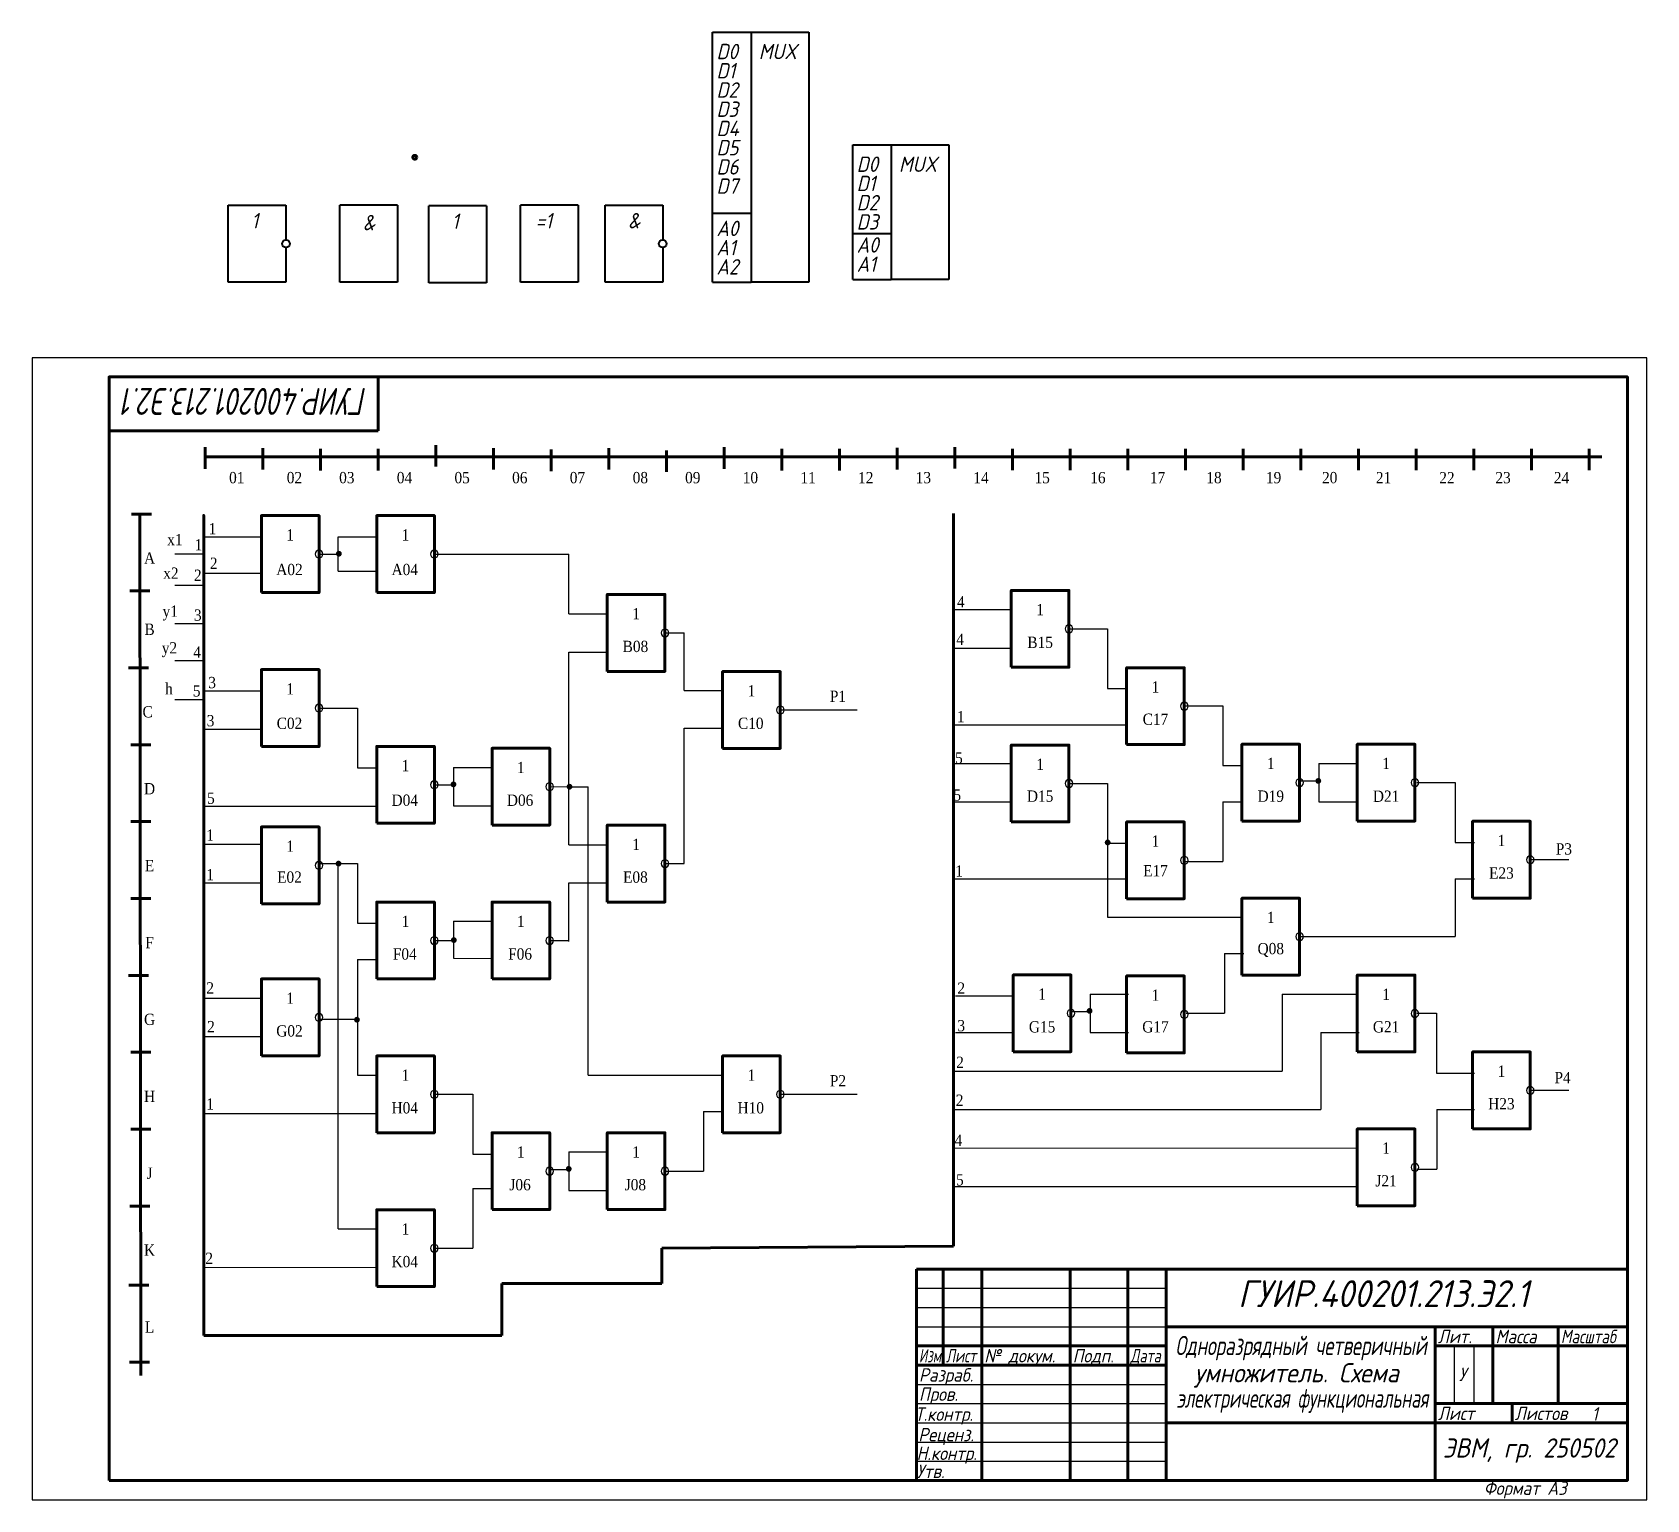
# Model space of a CAD drawing. Header units: millimetres. Extents: x 0 to 420, y 0 to 382.
import ezdxf
from ezdxf.enums import TextEntityAlignment as Align

# ---------------------------------------------------------------- set-up
doc = ezdxf.new("R2010")
doc.units = ezdxf.units.MM
doc.header["$LTSCALE"] = 0.5
doc.layers.get('0').update_dxf_attribs({"lineweight": 60})
doc.layers.get('Defpoints').update_dxf_attribs({"color": 5})
doc.layers.add('4-текст', color=7, linetype='Continuous', true_color=0x00ad00)
doc.layers.add('фигуры', color=7, linetype='Continuous', lineweight=40)
doc.layers.add('Электрический', color=7, linetype='Continuous')
doc.styles.get("Standard").update_dxf_attribs({"font": 'isocpeui.ttf', "width": 0.9})

msp = doc.modelspace()

# ---------------------------------------------------------------- linework, layer by layer
for p, q in [((20, 292.35), (20, 278.35)), ((90, 278.35), (90, 292.35)), ((20, 278.35), (90, 278.35)), ((239.69, 66.26), (239.69, 256.84)), ((163.82, 65.76), (239.69, 66.26)), ((163.82, 56.61), (163.82, 65.76)), ((122.17, 56.58), (122.17, 43.06)), ((365, 45.35), (365, 40.35))]:
    msp.add_line(p, q)
at = {"color": 7, "linetype": 'Continuous'}
for p, q in [((45.01, 268.46), (45.01, 274.06)), ((60.01, 268.26), (60.01, 273.86)), ((75.01, 268.06), (75.01, 273.66)), ((90.01, 268.06), (90.01, 273.66)), ((105.01, 269.06), (105.01, 274.66)), ((120.01, 268.26), (120.01, 273.86)), ((135.01, 267.86), (135.01, 273.46)), ((150.01, 268.26), (150.01, 273.86)), ((165.01, 267.66), (165.01, 273.26)), ((180.01, 268.46), (180.01, 274.06)), ((195.01, 268.06), (195.01, 273.66)), ((210.01, 268.06), (210.01, 273.66)), ((225.01, 268.3), (225.01, 273.9)), ((240.01, 268.51), (240.01, 274.11)), ((255.01, 268.09), (255.01, 273.69)), ((270.01, 268.09), (270.01, 273.69)), ((285.01, 268.09), (285.01, 273.69)), ((300.01, 268.09), (300.01, 273.69)), ((315.01, 268.09), (315.01, 273.69)), ((330.01, 268.09), (330.01, 273.69)), ((345.01, 268.09), (345.01, 273.69)), ((360.01, 268.09), (360.01, 273.69)), ((375.01, 268.09), (375.01, 273.69)), ((390.01, 268.09), (390.01, 273.69)), ((405.01, 268.09), (405.01, 273.69)), ((45.01, 271.56), (408.3, 271.56)), ((25.81, 256.71), (31.01, 256.71)), ((25.41, 236.71), (30.61, 236.71)), ((25.01, 216.71), (30.21, 216.71)), ((25.61, 196.71), (30.81, 196.71)), ((25.61, 176.71), (30.81, 176.71)), ((25.61, 156.71), (30.81, 156.71)), ((25.01, 136.71), (30.21, 136.71)), ((25.61, 116.71), (30.81, 116.71)), ((25.61, 96.71), (30.81, 96.71)), ((25.41, 76.71), (30.61, 76.71)), ((25.1, 56.16), (30.3, 56.16)), ((122.17, 56.58), (163.82, 56.61)), ((44.6, 43.06), (122.17, 43.06)), ((25.31, 36.16), (30.51, 36.16))]:
    msp.add_line(p, q, dxfattribs=at)
at = {"lineweight": 60}
for p, q in [((415, 60.35), (230, 60.35)), ((230, 5.35), (230, 60.35)), ((237, 60.35), (237, 35.35)), ((247, 5.35), (247, 60.35)), ((270, 60.35), (270, 5.35)), ((285, 5.35), (285, 60.35)), ((295, 60.35), (295, 5.35)), ((295, 45.35), (415, 45.35)), ((365, 5.35), (365, 45.35)), ((380, 45.35), (380, 25.35)), ((397, 25.35), (397, 45.35)), ((230, 40.35), (295, 40.35)), ((365, 40.35), (415, 40.35)), ((230, 35.35), (295, 35.35)), ((365, 25.35), (415, 25.35)), ((385, 20.35), (385, 25.35)), ((295, 20.35), (415, 20.35))]:
    msp.add_line(p, q, dxfattribs=at)
at = {"lineweight": -3}
for p, q in [((230, 55.35), (295, 55.35)), ((230, 50.35), (295, 50.35)), ((230, 45.35), (295, 45.35)), ((370, 25.35), (370, 40.35)), ((375, 40.35), (375, 25.35)), ((230, 30.35), (295, 30.35)), ((230, 25.35), (295, 25.35)), ((230, 20.35), (295, 20.35)), ((230, 15.35), (295, 15.35)), ((230, 10.35), (295, 10.35))]:
    msp.add_line(p, q, dxfattribs=at)
at = {"lineweight": 60}
msp.add_lwpolyline([(20, 5.35), (415, 5.35), (415, 292.35), (20, 292.35)], close=True, dxfattribs=at)
at = {"color": 7, "linetype": 'Continuous'}
for points in [[(28.01, 246.82), (28.01, 256.71), (28.21, 32.64)], [(44.6, 246.45), (44.6, 256.34), (44.6, 43.06)]]:
    msp.add_lwpolyline(points, dxfattribs=at)
at = {"linetype": 'Continuous'}
for points in [[(59.6, 236.29), (59.6, 256.29), (74.6, 256.29), (74.6, 236.29)], [(89.6, 236.29), (89.6, 256.29), (104.6, 256.29), (104.6, 236.29)], [(149.6, 215.79), (149.6, 235.79), (164.6, 235.79), (164.6, 215.79)], [(254.7, 216.85), (254.7, 236.85), (269.7, 236.85), (269.7, 216.85)], [(59.6, 196.24), (59.6, 216.24), (74.6, 216.24), (74.6, 196.24)], [(179.6, 195.74), (179.6, 215.74), (194.6, 215.74), (194.6, 195.74)], [(284.7, 196.74), (284.7, 216.74), (299.7, 216.74), (299.7, 196.74)], [(89.6, 176.29), (89.6, 196.29), (104.6, 196.29), (104.6, 176.29)], [(119.6, 175.79), (119.6, 195.79), (134.6, 195.79), (134.6, 175.79)], [(254.7, 176.63), (254.7, 196.63), (269.7, 196.63), (269.7, 176.63)], [(314.7, 176.85), (314.7, 196.85), (329.7, 196.85), (329.7, 176.85)], [(344.7, 176.85), (344.7, 196.85), (359.7, 196.85), (359.7, 176.85)], [(284.7, 156.65), (284.7, 176.65), (299.7, 176.65), (299.7, 156.65)], [(374.7, 156.8), (374.7, 176.8), (389.7, 176.8), (389.7, 156.8)], [(59.6, 155.32), (59.6, 175.32), (74.6, 175.32), (74.6, 155.32)], [(149.6, 155.79), (149.6, 175.79), (164.6, 175.79), (164.6, 155.79)], [(89.6, 135.78), (89.6, 155.78), (104.6, 155.78), (104.6, 135.78)], [(119.6, 135.78), (119.6, 155.78), (134.6, 155.78), (134.6, 135.78)], [(314.7, 136.8), (314.7, 156.8), (329.7, 156.8), (329.7, 136.8)], [(59.6, 115.79), (59.6, 135.79), (74.6, 135.79), (74.6, 115.79)], [(255.2, 116.85), (255.2, 136.85), (270.2, 136.85), (270.2, 116.85)], [(284.7, 116.57), (284.7, 136.57), (299.7, 136.57), (299.7, 116.57)], [(344.7, 116.8), (344.7, 136.8), (359.7, 136.8), (359.7, 116.8)], [(89.6, 95.77), (89.6, 115.77), (104.6, 115.77), (104.6, 95.77)], [(179.6, 95.77), (179.6, 115.77), (194.6, 115.77), (194.6, 95.77)], [(374.7, 96.8), (374.7, 116.8), (389.7, 116.8), (389.7, 96.8)], [(344.7, 76.8), (344.7, 96.8), (359.7, 96.8), (359.7, 76.8)], [(119.6, 75.79), (119.6, 95.79), (134.6, 95.79), (134.6, 75.79)], [(149.6, 75.79), (149.6, 95.79), (164.6, 95.79), (164.6, 75.79)], [(89.6, 55.76), (89.6, 75.76), (104.6, 75.76), (104.6, 55.76)]]:
    msp.add_lwpolyline(points, close=True, dxfattribs=at)
at = {"const_width": 0.75}
for points in [[(79.39, 246.39, 1), (80.14, 246.39, 1)], [(109.19, 186.39, 1), (109.94, 186.39, 1)], [(139.39, 185.79, 1), (140.14, 185.79, 1)], [(334.19, 187.29, 1), (334.94, 187.29, 1)], [(279.39, 171.29, 1), (280.14, 171.29, 1)], [(79.29, 165.79, 1), (80.04, 165.79, 1)], [(109.29, 145.89, 1), (110.04, 145.89, 1)], [(274.69, 127.49, 1), (275.44, 127.49, 1)], [(84.09, 125.19, 1), (84.84, 125.19, 1)], [(139.19, 86.39, 1), (139.94, 86.39, 1)]]:
    msp.add_lwpolyline(points, format="xyb", close=True, dxfattribs=at)
msp.add_circle((99.5, 349.5), 0.5)
at = {"layer": 'Defpoints'}
msp.add_lwpolyline([(0, 0.35), (420, 0.35), (420, 297.35), (0, 297.35)], close=True, dxfattribs=at)
at = {"layer": 'фигуры'}
for p, q in [((177, 317), (177, 382)), ((177, 382), (187, 382)), ((187, 382), (202, 382)), ((187, 382), (187, 317)), ((202, 382), (202, 317)), ((213.47, 317.69), (213.47, 352.69)), ((213.47, 352.69), (223.47, 352.69)), ((223.47, 352.69), (238.47, 352.69)), ((223.47, 352.69), (223.47, 317.69)), ((238.47, 352.69), (238.47, 317.69)), ((177, 335), (187, 335)), ((213.47, 329.69), (223.47, 329.69)), ((177, 317), (187, 317)), ((202, 317), (187, 317)), ((213.47, 317.69), (223.47, 317.69)), ((238.47, 317.69), (223.47, 317.69))]:
    msp.add_line(p, q, dxfattribs=at)
at = {"layer": 'фигуры', "lineweight": 40}
for p, q in [((51, 337), (66, 337)), ((51, 317), (51, 337)), ((66, 337), (66, 328)), ((80, 317), (80, 337)), ((95, 337), (80, 337)), ((95, 337), (95, 317)), ((118.15, 336.85), (103.15, 336.85)), ((103.15, 316.85), (103.15, 336.85)), ((118.15, 336.85), (118.15, 316.85)), ((127, 317), (127, 337)), ((142, 337), (127, 337)), ((142, 337), (142, 317)), ((149, 337), (164, 337)), ((149, 317), (149, 337)), ((164, 337), (164, 328)), ((66, 326), (66, 317)), ((164, 326), (164, 317)), ((66, 317), (51, 317)), ((95, 317), (80, 317)), ((118.15, 316.85), (103.15, 316.85)), ((142, 317), (127, 317)), ((164, 317), (149, 317))]:
    msp.add_line(p, q, dxfattribs=at)
for centre in [(66, 327), (164, 327)]:
    msp.add_circle(centre, 1, dxfattribs=at)
at = {"layer": 'Электрический', "color": 7, "linetype": 'Continuous'}
for p, q in [((44.6, 250.81), (59.6, 250.8)), ((79.6, 250.79), (89.6, 250.79)), ((79.6, 246.31), (79.6, 250.79)), ((37.1, 246.34), (44.6, 246.34)), ((74.6, 246.31), (79.6, 246.31)), ((79.6, 241.84), (79.6, 246.31)), ((104.6, 246.31), (139.6, 246.3)), ((139.6, 230.79), (139.6, 246.3)), ((44.6, 241.34), (59.6, 241.34)), ((79.6, 241.84), (89.6, 241.84)), ((37.1, 238.24), (44.6, 238.24)), ((239.7, 231.85), (254.7, 231.85)), ((37.1, 228.24), (44.6, 228.24)), ((139.6, 230.79), (149.6, 230.79)), ((269.7, 226.85), (279.7, 226.85)), ((279.7, 226.85), (279.7, 211.32)), ((164.6, 225.81), (169.6, 225.8)), ((169.6, 210.79), (169.6, 225.8)), ((37.1, 218.64), (44.6, 218.64)), ((139.6, 185.79), (139.6, 220.79)), ((139.6, 220.79), (149.6, 220.79)), ((239.7, 221.85), (254.7, 221.85)), ((44.6, 210.74), (59.6, 210.74)), ((169.6, 210.79), (179.6, 210.79)), ((279.7, 211.32), (284.7, 211.32)), ((37.1, 208.44), (44.6, 208.44)), ((74.6, 206.26), (84.6, 206.26)), ((84.6, 206.26), (84.6, 190.74)), ((299.7, 206.85), (309.7, 206.85)), ((309.7, 206.85), (309.7, 191.32)), ((194.6, 205.76), (214.6, 205.76)), ((239.7, 201.87), (284.7, 201.85)), ((44.6, 200.74), (59.6, 200.74)), ((169.6, 165.79), (169.6, 201)), ((169.6, 201), (179.6, 201)), ((84.6, 190.74), (89.6, 190.74)), ((109.6, 190.79), (109.6, 180.79)), ((109.6, 190.79), (119.6, 190.79)), ((239.7, 191.85), (254.7, 191.85)), ((309.7, 191.32), (314.7, 191.32)), ((334.7, 191.85), (334.7, 181.85)), ((334.7, 191.85), (344.7, 191.85)), ((104.6, 186.27), (109.6, 186.26)), ((134.6, 185.81), (139.6, 185.79)), ((139.6, 170.64), (139.6, 185.79)), ((139.6, 185.79), (144.6, 185.78)), ((144.6, 110.79), (144.64, 185.78)), ((269.7, 186.65), (279.7, 186.65)), ((279.7, 186.65), (279.7, 171.13)), ((329.7, 187.33), (334.7, 187.33)), ((360.2, 186.85), (370.2, 186.85)), ((370.2, 186.85), (370.2, 171.32)), ((44.6, 180.74), (89.6, 180.71)), ((109.6, 180.79), (119.6, 180.79)), ((239.7, 181.85), (254.7, 181.85)), ((309.7, 181.85), (309.7, 166.32)), ((309.7, 181.85), (314.7, 181.84)), ((334.7, 181.85), (344.7, 181.85)), ((44.6, 170.83), (59.6, 170.83)), ((139.6, 170.64), (149.6, 170.64)), ((279.7, 171.13), (284.7, 171.13)), ((279.7, 171.13), (279.7, 151.85)), ((370.2, 171.32), (375.2, 171.32)), ((74.6, 165.79), (84.6, 165.79)), ((79.6, 70.79), (79.6, 165.79)), ((84.6, 165.79), (84.6, 150.26)), ((164.6, 165.81), (169.6, 165.8)), ((299.7, 166.33), (309.7, 166.32)), ((389.7, 166.83), (399.7, 166.83)), ((44.6, 160.83), (59.6, 160.83)), ((139.6, 145.57), (139.6, 160.79)), ((139.6, 160.79), (149.6, 160.79)), ((239.7, 161.87), (284.7, 161.85)), ((370.2, 161.85), (370.2, 146.85)), ((370.2, 161.85), (375.2, 161.84)), ((279.7, 151.85), (314.7, 151.85)), ((84.6, 150.26), (89.6, 150.26)), ((109.6, 150.83), (119.6, 150.83)), ((109.6, 150.83), (109.6, 145.8)), ((104.6, 145.8), (109.6, 145.8)), ((109.6, 145.8), (109.6, 141.22)), ((134.6, 145.8), (139.6, 145.8)), ((329.7, 146.83), (370.2, 146.85)), ((84.6, 140.83), (84.6, 125.3)), ((84.6, 140.83), (89.6, 140.82)), ((109.6, 141.22), (119.28, 141.13)), ((310.2, 142.37), (310.2, 126.85)), ((310.2, 142.37), (315.2, 142.37)), ((44.6, 130.83), (59.6, 130.83)), ((240.2, 131.43), (255.2, 131.43)), ((275.2, 131.85), (275.2, 121.85)), ((275.2, 131.85), (285.2, 131.85)), ((325.2, 131.85), (325.2, 111.85)), ((325.2, 131.85), (344.7, 131.84)), ((270.2, 127.33), (275.2, 127.33)), ((300.2, 126.85), (310.2, 126.85)), ((360.2, 126.85), (365.3, 126.85)), ((365.3, 126.85), (365.3, 111.32)), ((74.6, 125.31), (84.6, 125.3)), ((84.6, 125.3), (84.6, 110.79)), ((240.2, 121.85), (255.2, 121.85)), ((275.2, 121.85), (285.2, 121.85)), ((335.2, 121.85), (335.2, 101.85)), ((335.2, 121.85), (345.2, 121.84)), ((44.6, 120.83), (59.6, 120.83)), ((84.6, 110.79), (89.6, 110.78)), ((144.6, 110.79), (179.6, 110.79)), ((239.7, 111.85), (325.2, 111.85)), ((365.3, 111.32), (375.2, 111.32)), ((104.6, 105.79), (114.6, 105.79)), ((114.6, 105.79), (114.6, 90.26)), ((194.6, 105.79), (214.6, 105.79)), ((389.7, 106.83), (399.7, 106.83)), ((174.6, 101.31), (174.6, 85.79)), ((174.6, 101.31), (179.6, 101.31)), ((239.7, 101.85), (335.2, 101.85)), ((365.41, 101.85), (365.41, 86.33)), ((365.41, 101.85), (375.2, 101.84)), ((44.6, 100.79), (89.6, 100.76)), ((114.6, 90.26), (119.6, 90.26)), ((139.6, 90.79), (139.6, 80.79)), ((139.6, 90.79), (149.6, 90.79)), ((239.7, 91.85), (344.7, 91.79)), ((134.6, 86.27), (139.6, 86.26)), ((164.6, 85.79), (174.6, 85.79)), ((360.2, 86.33), (365.41, 86.33)), ((114.6, 81.31), (114.6, 65.79)), ((114.6, 81.31), (119.6, 81.31)), ((139.6, 80.79), (149.6, 80.79)), ((239.7, 81.85), (344.7, 81.79)), ((79.6, 70.79), (89.6, 70.79)), ((104.6, 65.79), (114.6, 65.79)), ((44.6, 60.79), (89.6, 60.76))]:
    msp.add_line(p, q, dxfattribs=at)
at = {"layer": 'Электрический', "linetype": 'Continuous'}
for points in [[(73.6, 246.29, 1), (75.6, 246.29, 1)], [(103.6, 246.29, 1), (105.6, 246.29, 1)], [(268.7, 226.85, 1), (270.7, 226.85, 1)], [(163.6, 225.79, 1), (165.6, 225.79, 1)], [(73.6, 206.24, 1), (75.6, 206.24, 1)], [(193.6, 205.74, 1), (195.6, 205.74, 1)], [(298.7, 206.74, 1), (300.7, 206.74, 1)], [(103.6, 186.29, 1), (105.6, 186.29, 1)], [(133.6, 185.79, 1), (135.6, 185.79, 1)], [(268.7, 186.63, 1), (270.7, 186.63, 1)], [(328.7, 186.85, 1), (330.7, 186.85, 1)], [(358.7, 186.85, 1), (360.7, 186.85, 1)], [(73.6, 165.32, 1), (75.6, 165.32, 1)], [(163.6, 165.79, 1), (165.6, 165.79, 1)], [(298.7, 166.65, 1), (300.7, 166.65, 1)], [(388.7, 166.8, 1), (390.7, 166.8, 1)], [(328.7, 146.8, 1), (330.7, 146.8, 1)], [(103.6, 145.78, 1), (105.6, 145.78, 1)], [(133.6, 145.78, 1), (135.6, 145.78, 1)], [(73.6, 125.79, 1), (75.6, 125.79, 1)], [(269.2, 126.85, 1), (271.2, 126.85, 1)], [(298.7, 126.57, 1), (300.7, 126.57, 1)], [(358.7, 126.8, 1), (360.7, 126.8, 1)], [(103.6, 105.77, 1), (105.6, 105.77, 1)], [(193.6, 105.77, 1), (195.6, 105.77, 1)], [(388.7, 106.8, 1), (390.7, 106.8, 1)], [(133.6, 85.79, 1), (135.6, 85.79, 1)], [(163.6, 85.79, 1), (165.6, 85.79, 1)], [(358.7, 86.8, 1), (360.7, 86.8, 1)], [(103.6, 65.76, 1), (105.6, 65.76, 1)]]:
    msp.add_lwpolyline(points, format="xyb", close=True, dxfattribs=at)

# ---------------------------------------------------------------- texts
at = {"width": 0.702932}
msp.add_text('ГУИР.400201.213.Э2.1', height=7, rotation=180, dxfattribs=at).set_placement((87.16, 289.5), (23.77, 289.5), align=Align.FIT)
at = {"width": 0.9}
for s, height, p in [('ГУИР.400201.213.Э2.1', 7, (313.69, 50.43)), ('умножитель. Схема ', 5, (302.34, 30.87)), ('ЭВМ, гр. 250502', 5, (366.97, 11.31))]:
    msp.add_text(s, height=height, dxfattribs=at).set_placement(p)
for s, width, p, p2 in [('Одноразрядный четверичный', 0.701217, (297.39, 37.95), (362.8, 37.95)), ('электрическая функциональная', 0.624192, (297.7, 24.28), (363.2, 24.28))]:
    msp.add_text(s, height=5, dxfattribs=dict(width=width)).set_placement(p, p2, align=Align.FIT)
at = {"lineweight": -3, "width": 0.9}
msp.add_text('Формат А3', height=3.5, dxfattribs=at).set_placement((377.6, 1.6))
at = {"char_height": 2.9352, "width": 53.6222, "attachment_point": 5}
for s, insert in [('\\C7;\\fTimes New Roman|b0|i0|;\\H2.9352437481284;01', (53.2, 266.16)), ('\\C7;\\fTimes New Roman|b0|i0|;\\H2.9352437481284;02', (68.2, 266.16)), ('\\C7;\\fTimes New Roman|b0|i0|;\\H2.9352437481284;03', (81.83, 266.16)), ('\\C7;\\fTimes New Roman|b0|i0|;\\H2.9352437481284;04', (96.83, 266.16)), ('\\C7;\\fTimes New Roman|b0|i0|;\\H2.9352437481284;05', (111.83, 266.16)), ('\\C7;\\fTimes New Roman|b0|i0|;\\H2.9352437481284;06', (126.83, 266.16)), ('\\C7;\\fTimes New Roman|b0|i0|;\\H2.9352437481284;07', (141.83, 266.16)), ('\\C7;\\fTimes New Roman|b0|i0|;\\H2.9352437481284;08', (158.2, 266.16)), ('\\C7;\\fTimes New Roman|b0|i0|;\\H2.9352437481284;09', (171.83, 266.16)), ('\\C7;\\fTimes New Roman|b0|i0|;\\H2.9352437481284;10', (186.83, 266.16)), ('\\C7;\\fTimes New Roman|b0|i0|;\\H2.9352437481284;11', (201.83, 266.16)), ('\\C7;\\fTimes New Roman|b0|i0|;\\H2.9352437481284;12', (216.83, 266.16)), ('\\C7;\\fTimes New Roman|b0|i0|;\\H2.9352437481284;13', (231.83, 266.16)), ('\\C7;\\fTimes New Roman|b0|i0|;\\H2.9352437481284;14', (246.83, 266.16)), ('{\\fTimes New Roman|b0|i0|c0|p18;\\H1x;\\C7;1\\fTimes New Roman|b0|i0|c204|p18;5}', (262.73, 266.16)), ('{\\fTimes New Roman|b0|i0|c0|p18;\\H1x;\\C7;1\\fTimes New Roman|b0|i0|c204|p18;6}', (277.23, 266.16)), ('{\\fTimes New Roman|b0|i0|c0|p18;\\H1x;\\C7;1\\fTimes New Roman|b0|i0|c204|p18;7}', (292.73, 266.16)), ('{\\fTimes New Roman|b0|i0|c0|p18;\\H1x;\\C7;1\\fTimes New Roman|b0|i0|c204|p18;8}', (307.43, 266.16)), ('{\\fTimes New Roman|b0|i0|c0|p18;\\H1x;\\C7;1\\fTimes New Roman|b0|i0|c204|p18;9}', (322.93, 266.16)), ('{\\fTimes New Roman|b0|i0|c204|p18;\\H1x;\\C7;20}', (337.53, 266.16)), ('{\\fTimes New Roman|b0|i0|c204|p18;\\H1x;\\C7;21}', (351.53, 266.16)), ('{\\fTimes New Roman|b0|i0|c204|p18;\\H1x;\\C7;22}', (368.03, 266.16)), ('{\\fTimes New Roman|b0|i0|c204|p18;\\H1x;\\C7;23}', (382.63, 266.16)), ('{\\fTimes New Roman|b0|i0|c204|p18;\\C7;24}', (397.83, 266.16)), ('\\C7;\\fTimes New Roman|b0|i0|;\\H2.9352437481284;A', (30.51, 245.26)), ('\\C7;\\fTimes New Roman|b0|i0|;\\H2.9352437481284;y1', (35.88, 230.96)), ('\\C7;\\fTimes New Roman|b0|i0|;\\H2.9352437481284;B', (30.51, 226.73)), ('\\C7;\\fTimes New Roman|b0|i0|;\\H2.9352437481284;y2', (35.68, 221.42)), ('\\C7;\\fTimes New Roman|b0|i0|;\\H2.9352437481284;C', (30.01, 205.26)), ('\\C7;\\fTimes New Roman|b0|i0|;\\H2.9352437481284;D', (30.51, 185.26)), ('\\C7;\\fTimes New Roman|b0|i0|;\\H2.9352437481284;E', (30.51, 165.26)), ('\\C7;\\fTimes New Roman|b0|i0|;\\H2.9352437481284;F', (30.51, 145.26)), ('\\C7;\\fTimes New Roman|b0|i0|;\\H2.9352437481284;G', (30.51, 125.26)), ('\\C7;\\fTimes New Roman|b0|i0|;\\H2.9352437481284;H', (30.51, 105.26)), ('\\C7;\\fTimes New Roman|b0|i0|;\\H2.9352437481284;J', (30.51, 85.26)), ('\\C7;\\fTimes New Roman|b0|i0|;\\H2.9352437481284;K', (30.51, 65.26)), ('\\C7;\\fTimes New Roman|b0|i0|;\\H2.9352437481284;L', (30.51, 45.26))]:
    msp.add_mtext(s, dxfattribs=dict(at, insert=insert))
at = {"layer": '4-текст', "lineweight": -3}
for s, width, p in [('Лит.', 0.9, (365.67, 41.05)), ('Масса', 0.9, (380.67, 41.05)), ('Масштаб', 0.8, (397.67, 41.05)), ('Изм.', 0.7, (230.67, 36.05)), ('Лист', 0.75, (237.67, 36.05)), ('№ докум.', 0.9, (247.67, 36.05)), ('Подп.', 0.9, (270.67, 36.05)), ('Дата', 0.75, (285.67, 36.05)), ('Разраб.', 0.9, (230.67, 31.05)), ('Пров.', 0.9, (230.67, 26.05)), ('Т.контр.', 0.9, (229.63, 20.85)), ('Лист', 0.9, (365.67, 21.05)), ('Листов', 0.9, (385.67, 21.05)), ('Реценз.', 0.9, (230.51, 15.53)), ('Н.контр.', 0.9, (230.06, 10.67)), ('Утв.', 0.9, (230.06, 5.98))]:
    msp.add_text(s, height=3.5, dxfattribs=dict(at, width=width)).set_placement(p)
at = {"layer": 'фигуры', "width": 0.9}
for s, p in [('D0', (178, 375)), ('MUX', (189, 375)), ('D1', (178, 370)), ('D2', (178, 365)), ('D3', (178, 360)), ('D4', (178, 355)), ('D5', (178, 350)), ('D6', (178, 345)), ('D0', (214.47, 345.69)), ('MUX', (225.47, 345.69)), ('D1', (214.47, 340.69)), ('D7', (178, 340)), ('D2', (214.47, 335.69)), ('1', (57, 331)), ('&', (86, 330.5)), ('1', (109.15, 330.85)), ('=1', (131, 331)), ('&', (155, 331)), ('A0', (178, 329)), ('D3', (214.47, 330.69)), ('A1', (178, 324)), ('A0', (214.47, 324.69)), ('A1', (214.47, 319.69)), ('A2', (178, 319))]:
    msp.add_text(s, height=4, dxfattribs=at).set_placement(p)
at = {"layer": 'Электрический', "width": 0.9}
for s, p in [('У', (371.14, 31.22)), ('1', (405.73, 20.92))]:
    msp.add_text(s, height=3.5, dxfattribs=at).set_placement(p)
at = {"layer": 'Электрический', "char_height": 2.9352, "attachment_point": 5}
for s, insert, width in [('\\C7;\\fTimes New Roman|b0|i0|;\\H2.9352437481284;1', (46.89, 252.91), 53.6222), ('\\C7;\\fTimes New Roman|b0|i0|;\\H2.9352437481284;1', (67.1, 251.29), 3.8819), ('\\C7;\\fTimes New Roman|b0|i0|;\\H2.9352437481284;1', (97.1, 251.29), 3.8819), ('\\C7;\\fTimes New Roman|b0|i0|;\\H2.9352437481284;x1', (37.1, 250.06), 53.6222), ('\\C7;\\fTimes New Roman|b0|i0|;\\H2.9352437481284;1', (43.25, 248.73), 53.6222), ('\\C7;\\fTimes New Roman|b0|i0|;\\H2.9352437481284;2', (47.19, 243.9), 53.6222), ('{\\fTimes New Roman|b0|i0|c0|p18;\\H1x;\\C7;A0\\fTimes New Roman|b0|i0|c204|p18;2}', (66.91, 242.26), 53.6222), ('{\\fTimes New Roman|b0|i0|c0|p18;\\H1x;\\C7;A0\\fTimes New Roman|b0|i0|c204|p18;4}', (96.91, 242.26), 53.6222), ('\\C7;\\fTimes New Roman|b0|i0|;\\H2.9352437481284;x2', (36.06, 241.33), 53.6222), ('\\C7;\\fTimes New Roman|b0|i0|;\\H2.9352437481284;2', (43.06, 240.79), 53.6222), ('\\C7;\\fTimes New Roman|b0|i0|;\\H2.9352437481284;4', (241.58, 233.87), 53.6222), ('\\C7;\\fTimes New Roman|b0|i0|;\\H2.9352437481284;3', (43.06, 230.4), 53.6222), ('\\C7;\\fTimes New Roman|b0|i0|;\\H2.9352437481284;1', (157.1, 230.79), 3.8819), ('\\C7;\\fTimes New Roman|b0|i0|;\\H2.9352437481284;1', (262.2, 231.85), 3.8819), ('{\\fTimes New Roman|b0|i0|c0|p18;\\H1x;\\C7;B\\fTimes New Roman|b0|i0|c204|p18;08}', (156.91, 222.26), 53.6222), ('\\C7;\\fTimes New Roman|b0|i0|;\\H2.9352437481284;4', (241.37, 224.13), 53.6222), ('{\\fTimes New Roman|b0|i0|c0|p18;\\H1x;\\C7;B15}', (262.2, 223.32), 53.6222), ('\\C7;\\fTimes New Roman|b0|i0|;\\H2.9352437481284;4', (42.87, 220.79), 53.6222), ('\\C7;\\fTimes New Roman|b0|i0|;\\H2.9352437481284;3', (46.79, 212.86), 53.6222), ('\\C7;\\fTimes New Roman|b0|i0|;\\H2.9352437481284;h', (35.55, 211.27), 53.6222), ('\\C7;\\fTimes New Roman|b0|i0|;\\H2.9352437481284;5', (42.77, 210.69), 53.6222), ('\\C7;\\fTimes New Roman|b0|i0|;\\H2.9352437481284;1', (67.1, 211.24), 3.8819), ('\\C7;\\fTimes New Roman|b0|i0|;\\H2.9352437481284;1', (187.1, 210.74), 3.8819), ('\\C7;\\fTimes New Roman|b0|i0|;\\H2.9352437481284;P1', (209.6, 209.31), 53.6222), ('\\C7;\\fTimes New Roman|b0|i0|;\\H2.9352437481284;1', (292.2, 211.74), 3.8819), ('\\C7;\\fTimes New Roman|b0|i0|;\\H2.9352437481284;3', (46.38, 202.95), 53.6222), ('{\\fTimes New Roman|b0|i0|c0|p18;\\H1x;\\C7;C0\\fTimes New Roman|b0|i0|c204|p18;2}', (66.91, 202.26), 53.6222), ('{\\fTimes New Roman|b0|i0|c0|p18;\\H1x;\\C7;C1\\fTimes New Roman|b0|i0|c204|p18;0}', (186.91, 202.26), 53.6222), ('\\C7;\\fTimes New Roman|b0|i0|;\\H2.9352437481284;1', (241.58, 204.03), 53.6222), ('{\\fTimes New Roman|b0|i0|c0|p18;\\H1x;\\C7;C17}', (292.2, 203.32), 53.6222), ('\\C7;\\fTimes New Roman|b0|i0|;\\H2.9352437481284;5', (241.07, 193.25), 53.6222), ('\\C7;\\fTimes New Roman|b0|i0|;\\H2.9352437481284;1', (322.2, 191.85), 3.8819), ('\\C7;\\fTimes New Roman|b0|i0|;\\H2.9352437481284;1', (352.2, 191.85), 3.8819), ('\\C7;\\fTimes New Roman|b0|i0|;\\H2.9352437481284;1', (97.1, 191.29), 3.8819), ('\\C7;\\fTimes New Roman|b0|i0|;\\H2.9352437481284;1', (127.1, 190.79), 3.8819), ('\\C7;\\fTimes New Roman|b0|i0|;\\H2.9352437481284;1', (262.2, 191.63), 3.8819), ('\\C7;\\fTimes New Roman|b0|i0|;\\H2.9352437481284;5', (240.64, 183.62), 53.6222), ('{\\fTimes New Roman|b0|i0|c0|p18;\\H1x;\\C7;D15}', (262.2, 183.32), 53.6222), ('{\\fTimes New Roman|b0|i0|c0|p18;\\H1x;\\C7;D19}', (322.2, 183.32), 53.6222), ('{\\fTimes New Roman|b0|i0|c0|p18;\\H1x;\\C7;D21}', (352.2, 183.32), 53.6222), ('\\C7;\\fTimes New Roman|b0|i0|;\\H2.9352437481284;5', (46.48, 182.79), 53.6222), ('{\\fTimes New Roman|b0|i0|c0|p18;\\H1x;\\C7;D0\\fTimes New Roman|b0|i0|c204|p18;4}', (96.91, 182.26), 53.6222), ('{\\fTimes New Roman|b0|i0|c0|p18;\\H1x;\\C7;D0\\fTimes New Roman|b0|i0|c204|p18;6}', (126.91, 182.26), 53.6222), ('\\C7;\\fTimes New Roman|b0|i0|;\\H2.9352437481284;1', (46.28, 173.21), 53.6222), ('\\C7;\\fTimes New Roman|b0|i0|;\\H2.9352437481284;1', (157.1, 170.79), 3.8819), ('\\C7;\\fTimes New Roman|b0|i0|;\\H2.9352437481284;1', (292.2, 171.65), 3.8819), ('\\C7;\\fTimes New Roman|b0|i0|;\\H2.9352437481284;1', (382.2, 171.8), 3.8819), ('\\C7;\\fTimes New Roman|b0|i0|;\\H2.9352437481284;1', (67.1, 170.32), 3.8819), ('{\\fTimes New Roman|b0|i0|c0|p18;\\C7;P3}', (398.45, 169.59), 53.6222), ('\\C7;\\fTimes New Roman|b0|i0|;\\H2.9352437481284;1', (46.28, 162.93), 53.6222), ('\\C7;\\fTimes New Roman|b0|i0|;\\H2.9352437481284;1', (241.14, 163.87), 53.6222), ('{\\fTimes New Roman|b0|i0|c0|p18;\\H1x;\\C7;E17}', (292.2, 163.94), 53.6222), ('{\\fTimes New Roman|b0|i0|c0|p18;\\H1x;\\C7;E23}', (382.2, 163.32), 53.6222), ('{\\fTimes New Roman|b0|i0|c0|p18;\\H1x;\\C7;E0\\fTimes New Roman|b0|i0|c204|p18;2}', (66.91, 162.26), 53.6222), ('{\\fTimes New Roman|b0|i0|c0|p18;\\H1x;\\C7;E\\fTimes New Roman|b0|i0|c204|p18;08}', (156.91, 162.26), 53.6222), ('\\C7;\\fTimes New Roman|b0|i0|;\\H2.9352437481284;1', (97.1, 150.78), 3.8819), ('\\C7;\\fTimes New Roman|b0|i0|;\\H2.9352437481284;1', (127.1, 150.78), 3.8819), ('\\C7;\\fTimes New Roman|b0|i0|;\\H2.9352437481284;1', (322.2, 151.8), 3.8819), ('{\\fTimes New Roman|b0|i0|c0|p18;\\H1x;\\C7;F0\\fTimes New Roman|b0|i0|c204|p18;4}', (96.91, 142.26), 53.6222), ('{\\fTimes New Roman|b0|i0|c0|p18;\\H1x;\\C7;F0\\fTimes New Roman|b0|i0|c204|p18;6}', (126.91, 142.26), 53.6222), ('\\C7;\\fTimes New Roman|b0|i0|;\\H2.9352437481284;Q08', (322.2, 143.32), 53.6222), ('\\C7;\\fTimes New Roman|b0|i0|;\\H2.9352437481284;2', (46.28, 133.47), 53.6222), ('\\C7;\\fTimes New Roman|b0|i0|;\\H2.9352437481284;2', (241.67, 133.4), 53.6222), ('\\C7;\\fTimes New Roman|b0|i0|;\\H2.9352437481284;1', (67.1, 130.79), 3.8819), ('\\C7;\\fTimes New Roman|b0|i0|;\\H2.9352437481284;1', (262.7, 131.85), 3.8819), ('\\C7;\\fTimes New Roman|b0|i0|;\\H2.9352437481284;1', (292.2, 131.57), 3.8819), ('\\C7;\\fTimes New Roman|b0|i0|;\\H2.9352437481284;1', (352.2, 131.8), 3.8819), ('{\\fTimes New Roman|b0|i0|c0|p18;\\H1x;\\C7;2}', (46.49, 123.4), 53.6222), ('{\\fTimes New Roman|b0|i0|c0|p18;\\H1x;\\C7;G0\\fTimes New Roman|b0|i0|c204|p18;2}', (66.91, 122.26), 53.6222), ('\\C7;\\fTimes New Roman|b0|i0|;\\H2.9352437481284;3', (241.67, 123.63), 53.6222), ('{\\fTimes New Roman|b0|i0|c0|p18;\\H1x;\\C7;G15}', (262.7, 123.32), 53.6222), ('{\\fTimes New Roman|b0|i0|c0|p18;\\H1x;\\C7;G17}', (292.2, 123.32), 53.6222), ('{\\fTimes New Roman|b0|i0|c0|p18;\\H1x;\\C7;G21}', (352.2, 123.32), 53.6222), ('\\C7;\\fTimes New Roman|b0|i0|;\\H2.9352437481284;2', (241.36, 114.11), 53.6222), ('\\C7;\\fTimes New Roman|b0|i0|;\\H2.9352437481284;1', (97.1, 110.77), 3.8819), ('\\C7;\\fTimes New Roman|b0|i0|;\\H2.9352437481284;1', (187.1, 110.77), 3.8819), ('\\C7;\\fTimes New Roman|b0|i0|;\\H2.9352437481284;P2', (209.6, 109.31), 53.6222), ('\\C7;\\fTimes New Roman|b0|i0|;\\H2.9352437481284;1', (382.2, 111.8), 3.8819), ('\\C7;\\fTimes New Roman|b0|i0|;\\H2.9352437481284;P4', (398.12, 110.14), 53.6222), ('\\C7;\\fTimes New Roman|b0|i0|;\\H2.9352437481284;2', (241.25, 104.25), 53.6222), ('\\C7;\\fTimes New Roman|b0|i0|;\\H2.9352437481284;1', (46.28, 103.28), 53.6222), ('{\\fTimes New Roman|b0|i0|c0|p18;\\H1x;\\C7;H0\\fTimes New Roman|b0|i0|c204|p18;4}', (96.91, 102.26), 53.6222), ('{\\fTimes New Roman|b0|i0|c0|p18;\\H1x;\\C7;H1\\fTimes New Roman|b0|i0|c204|p18;0}', (186.91, 102.26), 53.6222), ('{\\fTimes New Roman|b0|i0|c0|p18;\\H1x;\\C7;H23}', (382.2, 103.32), 53.6222), ('\\C7;\\fTimes New Roman|b0|i0|;\\H2.9352437481284;4', (240.9, 93.83), 53.6222), ('\\C7;\\fTimes New Roman|b0|i0|;\\H2.9352437481284;1', (352.2, 91.8), 3.8819), ('\\C7;\\fTimes New Roman|b0|i0|;\\H2.9352437481284;1', (127.1, 90.79), 3.8819), ('\\C7;\\fTimes New Roman|b0|i0|;\\H2.9352437481284;1', (157.1, 90.79), 3.8819), ('\\C7;\\fTimes New Roman|b0|i0|;\\H2.9352437481284;5', (241.3, 83.52), 53.6222), ('{\\fTimes New Roman|b0|i0|c0|p18;\\H1x;\\C7;J21}', (352.2, 83.28), 53.6222), ('{\\fTimes New Roman|b0|i0|c0|p18;\\H1x;\\C7;J0\\fTimes New Roman|b0|i0|c204|p18;6}', (126.91, 82.26), 53.6222), ('{\\fTimes New Roman|b0|i0|c0|p18;\\H1x;\\C7;J\\fTimes New Roman|b0|i0|c204|p18;08}', (156.91, 82.26), 53.6222), ('\\C7;\\fTimes New Roman|b0|i0|;\\H2.9352437481284;1', (97.1, 70.76), 3.8819), ('\\C7;\\fTimes New Roman|b0|i0|;\\H2.9352437481284;2', (46.02, 63.14), 53.6222), ('{\\fTimes New Roman|b0|i0|c0|p18;\\H1x;\\C7;K0\\fTimes New Roman|b0|i0|c204|p18;4}', (96.91, 62.26), 53.6222)]:
    msp.add_mtext(s, dxfattribs=dict(at, insert=insert, width=width))

doc.saveas('drawing.dxf')
